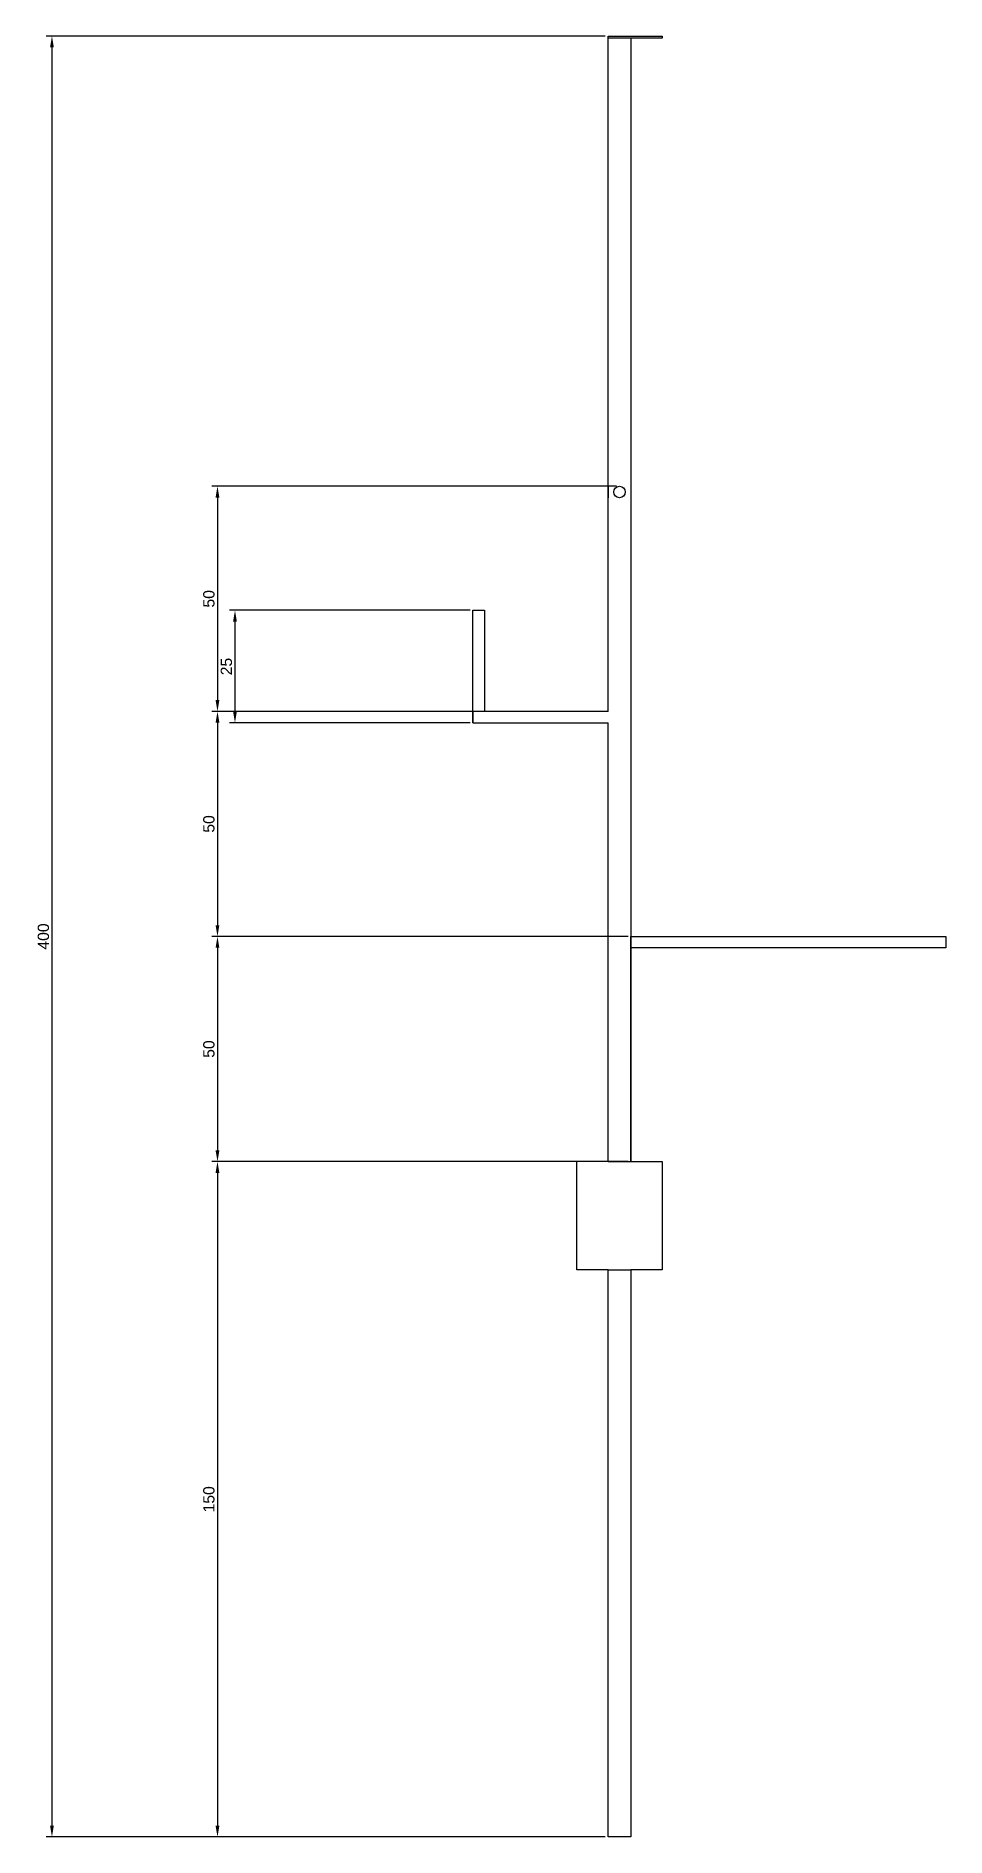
# Model space of a CAD drawing. Header units: millimetres. Extents: x 2376 to 2578, y 1242 to 1642.
import ezdxf

# ---------------------------------------------------------------- set-up
doc = ezdxf.new("R2010")
doc.units = ezdxf.units.MM
doc.styles.get("Standard").update_dxf_attribs({"font": 'arial.ttf'})
doc.dimstyles.new('ISO-25', dxfattribs={"dimtxt": 2.5, "dimasz": 2.5, "dimexe": 1.25, "dimexo": 0.625, "dimtad": 1, "dimtxsty": 'Standard', "dimcen": 2.5, "dimadec": 0, "dimazin": 0, "dimtfac": 1, "dimtmove": 0, "dimatfit": 3, "dimfxl": 1, "dimarcsym": 0})

# ---------------------------------------------------------------- blocks, each defined once
blk = doc.blocks.new('*D2')
at = {"color": 0, "lineweight": -2, "transparency": 16777216}
for p, q in [((2502.6, 1642.44), (2378.44, 1642.44)), ((2379.69, 1639.94), (2379.69, 1244.94)), ((2502.6, 1242.44), (2378.44, 1242.44))]:
    blk.add_line(p, q, dxfattribs=at)
at = {"color": 0, "transparency": 16777216}
for points in [[(2379.27, 1639.94), (2380.11, 1639.94), (2379.69, 1642.44)], [(2379.27, 1244.94), (2380.11, 1244.94), (2379.69, 1242.44)]]:
    blk.add_solid(points, dxfattribs=at)
at = {"layer": 'Defpoints', "color": 0, "transparency": 16777216}
for p in [(2503.22, 1642.44), (2379.69, 1242.44), (2503.22, 1242.44)]:
    blk.add_point(p, dxfattribs=at)
at = {"color": 0, "transparency": 16777216, "insert": (2377.79, 1442.44), "char_height": 2.5, "attachment_point": 5, "rotation": 90}
blk.add_mtext('400', dxfattribs=at)
blk = doc.blocks.new('*D3')
at = {"color": 0, "lineweight": -2, "transparency": 16777216}
for p, q in [((2495.64, 1392.44), (2415.21, 1392.44)), ((2416.46, 1389.94), (2416.46, 1244.94)), ((2502.6, 1242.44), (2415.21, 1242.44))]:
    blk.add_line(p, q, dxfattribs=at)
at = {"color": 0, "transparency": 16777216}
for points in [[(2416.04, 1389.94), (2416.88, 1389.94), (2416.46, 1392.44)], [(2416.04, 1244.94), (2416.88, 1244.94), (2416.46, 1242.44)]]:
    blk.add_solid(points, dxfattribs=at)
at = {"layer": 'Defpoints', "color": 0, "transparency": 16777216}
for p in [(2496.26, 1392.44), (2416.46, 1242.44), (2503.22, 1242.44)]:
    blk.add_point(p, dxfattribs=at)
at = {"color": 0, "transparency": 16777216, "insert": (2414.56, 1317.44), "char_height": 2.5, "attachment_point": 5, "rotation": 90}
blk.add_mtext('150', dxfattribs=at)
blk = doc.blocks.new('*D6')
at = {"color": 0, "lineweight": -2, "transparency": 16777216}
for p, q in [((2507.68, 1442.44), (2415.21, 1442.44)), ((2416.46, 1439.94), (2416.46, 1394.94)), ((2507.68, 1392.44), (2415.21, 1392.44))]:
    blk.add_line(p, q, dxfattribs=at)
at = {"color": 0, "transparency": 16777216}
for points in [[(2416.04, 1439.94), (2416.88, 1439.94), (2416.46, 1442.44)], [(2416.04, 1394.94), (2416.88, 1394.94), (2416.46, 1392.44)]]:
    blk.add_solid(points, dxfattribs=at)
at = {"layer": 'Defpoints', "color": 0, "transparency": 16777216}
for p in [(2508.3, 1442.44), (2416.46, 1392.44), (2508.3, 1392.44)]:
    blk.add_point(p, dxfattribs=at)
at = {"color": 0, "transparency": 16777216, "insert": (2414.56, 1417.44), "char_height": 2.5, "attachment_point": 5, "rotation": 90}
blk.add_mtext('50', dxfattribs=at)
blk = doc.blocks.new('*D7')
at = {"color": 0, "lineweight": -2, "transparency": 16777216}
for p, q in [((2502.6, 1492.44), (2415.21, 1492.44)), ((2416.46, 1489.94), (2416.46, 1444.94)), ((2507.68, 1442.44), (2415.21, 1442.44))]:
    blk.add_line(p, q, dxfattribs=at)
at = {"color": 0, "transparency": 16777216}
for points in [[(2416.04, 1489.94), (2416.88, 1489.94), (2416.46, 1492.44)], [(2416.04, 1444.94), (2416.88, 1444.94), (2416.46, 1442.44)]]:
    blk.add_solid(points, dxfattribs=at)
at = {"layer": 'Defpoints', "color": 0, "transparency": 16777216}
for p in [(2503.22, 1492.44), (2416.46, 1442.44), (2508.3, 1442.44)]:
    blk.add_point(p, dxfattribs=at)
at = {"color": 0, "transparency": 16777216, "insert": (2414.56, 1467.44), "char_height": 2.5, "attachment_point": 5, "rotation": 90}
blk.add_mtext('50', dxfattribs=at)
blk = doc.blocks.new('*D8')
at = {"color": 0, "lineweight": -2, "transparency": 16777216}
for p, q in [((2472.6, 1514.9), (2419.1, 1514.9)), ((2420.35, 1512.4), (2420.35, 1492.4)), ((2472.6, 1489.9), (2419.1, 1489.9))]:
    blk.add_line(p, q, dxfattribs=at)
at = {"color": 0, "transparency": 16777216}
for points in [[(2419.93, 1512.4), (2420.76, 1512.4), (2420.35, 1514.9)], [(2419.93, 1492.4), (2420.76, 1492.4), (2420.35, 1489.9)]]:
    blk.add_solid(points, dxfattribs=at)
at = {"layer": 'Defpoints', "color": 0, "transparency": 16777216}
for p in [(2473.22, 1514.9), (2420.35, 1489.9), (2473.22, 1489.9)]:
    blk.add_point(p, dxfattribs=at)
at = {"color": 0, "transparency": 16777216, "insert": (2418.44, 1502.4), "char_height": 2.5, "attachment_point": 5, "rotation": 90}
blk.add_mtext('25', dxfattribs=at)
blk = doc.blocks.new('*D9')
at = {"color": 0, "lineweight": -2, "transparency": 16777216}
for p, q in [((2505.14, 1542.44), (2415.21, 1542.44)), ((2416.46, 1539.94), (2416.46, 1494.94)), ((2502.6, 1492.44), (2415.21, 1492.44))]:
    blk.add_line(p, q, dxfattribs=at)
at = {"color": 0, "transparency": 16777216}
for points in [[(2416.04, 1539.94), (2416.88, 1539.94), (2416.46, 1542.44)], [(2416.04, 1494.94), (2416.88, 1494.94), (2416.46, 1492.44)]]:
    blk.add_solid(points, dxfattribs=at)
at = {"layer": 'Defpoints', "color": 0, "transparency": 16777216}
for p in [(2505.76, 1542.44), (2416.46, 1492.44), (2503.22, 1492.44)]:
    blk.add_point(p, dxfattribs=at)
at = {"color": 0, "transparency": 16777216, "insert": (2414.56, 1517.44), "char_height": 2.5, "attachment_point": 5, "rotation": 90}
blk.add_mtext('50', dxfattribs=at)

msp = doc.modelspace()

# ---------------------------------------------------------------- linework, layer by layer
for p, q in [((2503.221, 1642.443), (2508.301, 1642.443)), ((2503.221, 1642.443), (2515.221, 1642.443)), ((2503.221, 1492.443), (2503.221, 1642.443)), ((2515.221, 1641.943), (2503.221, 1641.943)), ((2508.301, 1641.943), (2508.301, 1444.983)), ((2515.221, 1642.443), (2515.221, 1641.943)), ((2503.221, 1542.443), (2503.221, 1539.903)), ((2503.221, 1492.443), (2503.221, 1542.443)), ((2508.301, 1542.443), (2508.301, 1539.903)), ((2473.221, 1489.903), (2473.221, 1514.903)), ((2473.221, 1514.903), (2475.761, 1514.903)), ((2475.761, 1514.903), (2475.761, 1492.443)), ((2473.221, 1492.443), (2473.221, 1489.903)), ((2503.221, 1492.443), (2475.761, 1492.443)), ((2473.221, 1489.903), (2503.221, 1489.903)), ((2503.221, 1392.443), (2503.221, 1489.903)), ((2503.221, 1392.443), (2503.221, 1489.903)), ((2503.221, 1392.443), (2503.221, 1489.903)), ((2508.301, 1444.983), (2508.301, 1444.983)), ((2508.301, 1444.983), (2508.301, 1442.443)), ((2508.301, 1392.443), (2508.301, 1442.443)), ((2508.301, 1392.443), (2508.301, 1442.443)), ((2508.301, 1442.443), (2508.301, 1392.443)), ((2508.301, 1442.443), (2508.301, 1442.443)), ((2508.301, 1392.443), (2508.301, 1442.443)), ((2508.301, 1442.443), (2578.301, 1442.443)), ((2508.301, 1442.443), (2508.301, 1392.443)), ((2508.301, 1392.443), (2508.301, 1442.443)), ((2578.301, 1442.443), (2578.301, 1439.903)), ((2578.301, 1439.903), (2508.301, 1439.903)), ((2503.221, 1392.443), (2496.261, 1392.443)), ((2496.261, 1368.443), (2496.261, 1392.443)), ((2503.221, 1392.443), (2508.301, 1392.443)), ((2508.301, 1392.443), (2515.261, 1392.443)), ((2515.261, 1392.443), (2515.261, 1368.443)), ((2503.221, 1368.443), (2496.261, 1368.443)), ((2503.221, 1242.443), (2503.221, 1368.443)), ((2503.221, 1242.443), (2503.221, 1368.443)), ((2503.221, 1368.443), (2508.301, 1368.443)), ((2515.261, 1368.443), (2508.301, 1368.443)), ((2508.301, 1368.443), (2508.301, 1242.443)), ((2508.301, 1242.443), (2503.221, 1242.443))]:
    msp.add_line(p, q)
msp.add_circle((2505.761, 1541.173), 1.27)

# ---------------------------------------------------------------- dimensions: what is measured, and where the dimension line sits
for base, p1, p2, picture, middle in [((2379.689, 1242.443), (2503.221, 1642.443), (2503.221, 1242.443), '*D2', (2377.788, 1442.443)), ((2416.459, 1492.443), (2505.761, 1542.443), (2503.221, 1492.443), '*D9', (2414.558, 1517.443)), ((2420.346, 1489.903), (2473.221, 1514.903), (2473.221, 1489.903), '*D8', (2418.444, 1502.403)), ((2416.459, 1442.443), (2503.221, 1492.443), (2508.301, 1442.443), '*D7', (2414.558, 1467.443)), ((2416.459, 1392.443), (2508.301, 1442.443), (2508.301, 1392.443), '*D6', (2414.558, 1417.443)), ((2416.459, 1242.443), (2496.261, 1392.443), (2503.221, 1242.443), '*D3', (2414.558, 1317.443))]:
    dim = msp.add_linear_dim(base=base, p1=p1, p2=p2, angle=90, dimstyle='ISO-25')
    dim.commit()
    dim.dimension.update_dxf_attribs({"geometry": picture, "text_midpoint": middle})

doc.saveas('drawing.dxf')
